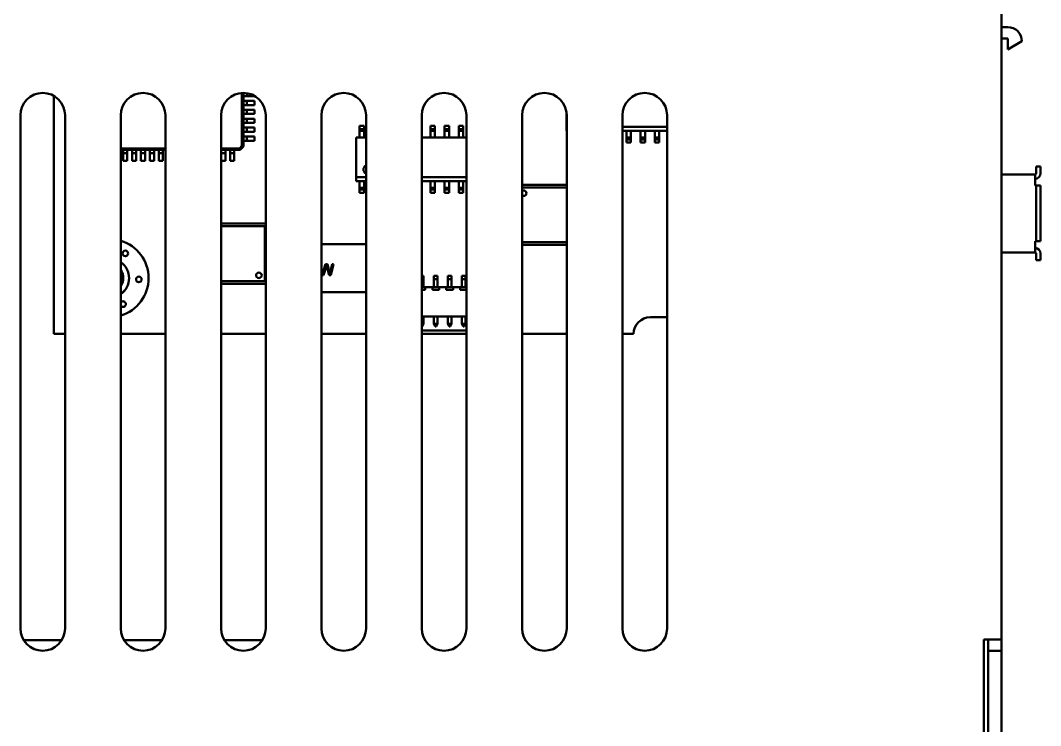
# Model space of a CAD drawing. Header units: millimetres. Extents: x 2121 to 4904, y 892 to 1933.
# Drawn here: x 2769.2 to 2860.7, y 1420.8 to 1484 of the extents above; entities that cross this region are included whole.
import ezdxf

# ---------------------------------------------------------------- set-up
doc = ezdxf.new("R2010")
doc.units = ezdxf.units.MM
doc.header["$LTSCALE"] = 1.8
doc.layers.add('외형선(ISO)', color=7, linetype='Continuous', lineweight=50)

msp = doc.modelspace()

# ---------------------------------------------------------------- linework, layer by layer
at = {"layer": '외형선(ISO)', "color": 7}
for p, q in [((2857.218, 1656.495), (2857.218, 1428.495)), ((2857.218, 1483.388), (2857.774, 1483.388)), ((2857.774, 1482.372), (2857.218, 1482.372)), ((2857.774, 1482.372), (2857.774, 1481.384)), ((2857.774, 1481.384), (2859.044, 1482.118)), ((2772.218, 1477.228), (2772.218, 1455.895)), ((2789.09, 1472.748), (2789.09, 1477.491)), ((2789.218, 1477.495), (2789.218, 1477.21)), ((2789.218, 1476.78), (2789.218, 1477.21)), ((2789.218, 1477.21), (2789.378, 1477.21)), ((2789.518, 1477.21), (2789.378, 1477.21)), ((2789.518, 1477.473), (2789.518, 1477.21)), ((2789.518, 1477.21), (2789.589, 1477.21)), ((2789.589, 1477.21), (2790.218, 1477.21)), ((2790.218, 1477.228), (2790.218, 1477.21)), ((2789.218, 1476.78), (2789.218, 1476.41)), ((2789.218, 1476.78), (2789.378, 1476.78)), ((2789.218, 1475.98), (2789.218, 1476.41)), ((2789.218, 1476.41), (2789.378, 1476.41)), ((2789.218, 1475.98), (2789.218, 1475.61)), ((2789.218, 1475.98), (2789.378, 1475.98)), ((2789.518, 1476.78), (2789.378, 1476.78)), ((2789.518, 1476.41), (2789.378, 1476.41)), ((2789.518, 1475.98), (2789.378, 1475.98)), ((2789.518, 1476.78), (2789.518, 1476.41)), ((2789.518, 1476.78), (2789.589, 1476.78)), ((2789.518, 1476.41), (2789.589, 1476.41)), ((2789.518, 1475.98), (2789.518, 1475.61)), ((2789.518, 1475.98), (2789.589, 1475.98)), ((2789.589, 1476.78), (2790.218, 1476.78)), ((2789.589, 1476.41), (2790.218, 1476.41)), ((2789.589, 1475.98), (2790.218, 1475.98)), ((2790.218, 1476.78), (2790.218, 1476.41)), ((2790.218, 1475.98), (2790.218, 1475.61)), ((2769.218, 1429.495), (2769.218, 1475.495)), ((2773.218, 1475.495), (2773.218, 1429.495)), ((2778.218, 1429.495), (2778.218, 1475.495)), ((2782.218, 1475.495), (2782.218, 1429.495)), ((2787.218, 1429.495), (2787.218, 1475.495)), ((2789.218, 1475.18), (2789.218, 1475.61)), ((2789.218, 1475.61), (2789.378, 1475.61)), ((2789.218, 1475.18), (2789.218, 1474.81)), ((2789.218, 1475.18), (2789.378, 1475.18)), ((2789.518, 1475.61), (2789.378, 1475.61)), ((2789.518, 1475.18), (2789.378, 1475.18)), ((2789.518, 1475.61), (2789.589, 1475.61)), ((2789.518, 1475.18), (2789.518, 1474.81)), ((2789.518, 1475.18), (2789.589, 1475.18)), ((2789.589, 1475.61), (2790.218, 1475.61)), ((2789.589, 1475.18), (2790.218, 1475.18)), ((2790.218, 1475.18), (2790.218, 1474.81)), ((2791.218, 1475.495), (2791.218, 1429.495)), ((2796.218, 1429.495), (2796.218, 1475.495)), ((2800.218, 1475.495), (2800.218, 1429.495)), ((2805.218, 1429.495), (2805.218, 1475.495)), ((2809.218, 1475.495), (2809.218, 1429.495)), ((2814.218, 1429.495), (2814.218, 1475.495)), ((2818.188, 1475.841), (2818.188, 1474.445)), ((2818.218, 1475.495), (2818.218, 1429.495)), ((2823.218, 1429.495), (2823.218, 1475.495)), ((2827.218, 1475.495), (2827.218, 1429.495)), ((2789.218, 1474.38), (2789.218, 1474.81)), ((2789.218, 1474.81), (2789.378, 1474.81)), ((2789.218, 1474.38), (2789.218, 1474.01)), ((2789.218, 1474.38), (2789.378, 1474.38)), ((2789.518, 1474.81), (2789.378, 1474.81)), ((2789.518, 1474.38), (2789.378, 1474.38)), ((2789.518, 1474.81), (2789.589, 1474.81)), ((2789.518, 1474.38), (2789.518, 1474.01)), ((2789.518, 1474.38), (2789.589, 1474.38)), ((2789.589, 1474.81), (2790.218, 1474.81)), ((2789.589, 1474.38), (2790.218, 1474.38)), ((2790.218, 1474.38), (2790.218, 1474.01)), ((2800.048, 1474.535), (2799.638, 1474.535)), ((2799.638, 1474.535), (2799.638, 1474.249)), ((2800.048, 1474.249), (2799.638, 1474.249)), ((2799.638, 1474.249), (2799.638, 1474.095)), ((2800.048, 1474.095), (2799.638, 1474.095)), ((2799.638, 1473.846), (2799.638, 1474.095)), ((2800.048, 1474.535), (2800.048, 1474.249)), ((2800.048, 1474.249), (2800.048, 1474.095)), ((2800.048, 1473.846), (2800.048, 1474.095)), ((2806.398, 1474.535), (2805.988, 1474.535)), ((2805.988, 1474.535), (2805.988, 1474.249)), ((2806.398, 1474.249), (2805.988, 1474.249)), ((2805.988, 1474.249), (2805.988, 1474.095)), ((2806.398, 1474.095), (2805.988, 1474.095)), ((2805.988, 1473.846), (2805.988, 1474.095)), ((2806.398, 1474.535), (2806.398, 1474.249)), ((2806.398, 1474.249), (2806.398, 1474.095)), ((2806.398, 1473.846), (2806.398, 1474.095)), ((2807.668, 1474.535), (2807.258, 1474.535)), ((2807.258, 1474.535), (2807.258, 1474.249)), ((2807.668, 1474.249), (2807.258, 1474.249)), ((2807.258, 1474.249), (2807.258, 1474.095)), ((2807.668, 1474.095), (2807.258, 1474.095)), ((2807.258, 1473.846), (2807.258, 1474.095)), ((2807.668, 1474.535), (2807.668, 1474.249)), ((2807.668, 1474.249), (2807.668, 1474.095)), ((2807.668, 1473.846), (2807.668, 1474.095)), ((2808.938, 1474.535), (2808.528, 1474.535)), ((2808.528, 1474.535), (2808.528, 1474.249)), ((2808.938, 1474.249), (2808.528, 1474.249)), ((2808.528, 1474.249), (2808.528, 1474.095)), ((2808.938, 1474.095), (2808.528, 1474.095)), ((2808.528, 1473.846), (2808.528, 1474.095)), ((2808.938, 1474.535), (2808.938, 1474.249)), ((2808.938, 1474.249), (2808.938, 1474.095)), ((2808.938, 1473.846), (2808.938, 1474.095)), ((2818.188, 1474.095), (2818.188, 1474.445)), ((2818.188, 1474.445), (2818.218, 1474.445)), ((2818.218, 1474.095), (2818.188, 1474.095)), ((2823.218, 1474.445), (2827.218, 1474.445)), ((2827.218, 1474.095), (2823.218, 1474.095)), ((2823.568, 1473.735), (2823.568, 1474.095)), ((2823.978, 1473.735), (2823.978, 1474.095)), ((2824.838, 1473.735), (2824.838, 1474.095)), ((2825.248, 1473.735), (2825.248, 1474.095)), ((2826.108, 1473.735), (2826.108, 1474.095)), ((2826.518, 1473.735), (2826.518, 1474.095)), ((2789.218, 1473.58), (2789.218, 1474.01)), ((2789.218, 1474.01), (2789.378, 1474.01)), ((2789.218, 1473.58), (2789.218, 1473.21)), ((2789.218, 1473.58), (2789.378, 1473.58)), ((2789.218, 1472.695), (2789.218, 1473.21)), ((2789.218, 1473.21), (2789.378, 1473.21)), ((2789.518, 1474.01), (2789.378, 1474.01)), ((2789.518, 1473.58), (2789.378, 1473.58)), ((2789.518, 1473.21), (2789.378, 1473.21)), ((2789.518, 1474.01), (2789.589, 1474.01)), ((2789.518, 1473.58), (2789.518, 1473.21)), ((2789.518, 1473.58), (2789.589, 1473.58)), ((2789.518, 1473.21), (2789.589, 1473.21)), ((2789.589, 1474.01), (2790.218, 1474.01)), ((2789.589, 1473.58), (2790.218, 1473.58)), ((2789.589, 1473.21), (2790.218, 1473.21)), ((2790.218, 1473.58), (2790.218, 1473.21)), ((2800.218, 1473.485), (2799.338, 1473.485)), ((2799.338, 1473.485), (2799.338, 1469.935)), ((2799.638, 1473.846), (2799.638, 1473.485)), ((2800.048, 1473.846), (2800.048, 1473.485)), ((2809.218, 1473.485), (2805.218, 1473.485)), ((2805.988, 1473.846), (2805.988, 1473.485)), ((2806.398, 1473.846), (2806.398, 1473.485)), ((2807.258, 1473.846), (2807.258, 1473.485)), ((2807.668, 1473.846), (2807.668, 1473.485)), ((2808.528, 1473.846), (2808.528, 1473.485)), ((2808.938, 1473.846), (2808.938, 1473.485)), ((2823.568, 1473.735), (2823.568, 1473.485)), ((2823.978, 1473.485), (2823.568, 1473.485)), ((2823.568, 1473.332), (2823.568, 1473.485)), ((2823.978, 1473.332), (2823.568, 1473.332)), ((2823.568, 1473.045), (2823.568, 1473.332)), ((2823.978, 1473.735), (2823.978, 1473.485)), ((2823.978, 1473.332), (2823.978, 1473.485)), ((2823.978, 1473.045), (2823.978, 1473.332)), ((2824.838, 1473.735), (2824.838, 1473.485)), ((2825.248, 1473.485), (2824.838, 1473.485)), ((2824.838, 1473.332), (2824.838, 1473.485)), ((2825.248, 1473.332), (2824.838, 1473.332)), ((2824.838, 1473.045), (2824.838, 1473.332)), ((2825.248, 1473.735), (2825.248, 1473.485)), ((2825.248, 1473.332), (2825.248, 1473.485)), ((2825.248, 1473.045), (2825.248, 1473.332)), ((2826.108, 1473.735), (2826.108, 1473.485)), ((2826.518, 1473.485), (2826.108, 1473.485)), ((2826.108, 1473.332), (2826.108, 1473.485)), ((2826.518, 1473.332), (2826.108, 1473.332)), ((2826.108, 1473.045), (2826.108, 1473.332)), ((2826.518, 1473.735), (2826.518, 1473.485)), ((2826.518, 1473.332), (2826.518, 1473.485)), ((2826.518, 1473.045), (2826.518, 1473.332)), ((2778.218, 1472.523), (2782.218, 1472.523)), ((2778.218, 1472.395), (2778.433, 1472.395)), ((2778.433, 1472.395), (2778.803, 1472.395)), ((2778.433, 1472.395), (2778.433, 1472.235)), ((2778.433, 1472.095), (2778.433, 1472.235)), ((2778.803, 1472.395), (2779.233, 1472.395)), ((2778.803, 1472.395), (2778.803, 1472.235)), ((2778.803, 1472.095), (2778.803, 1472.235)), ((2779.233, 1472.395), (2779.603, 1472.395)), ((2779.233, 1472.395), (2779.233, 1472.235)), ((2779.233, 1472.095), (2779.233, 1472.235)), ((2779.603, 1472.395), (2780.033, 1472.395)), ((2779.603, 1472.395), (2779.603, 1472.235)), ((2779.603, 1472.095), (2779.603, 1472.235)), ((2780.033, 1472.395), (2780.403, 1472.395)), ((2780.033, 1472.395), (2780.033, 1472.235)), ((2780.033, 1472.095), (2780.033, 1472.235)), ((2780.403, 1472.395), (2780.833, 1472.395)), ((2780.403, 1472.395), (2780.403, 1472.235)), ((2780.403, 1472.095), (2780.403, 1472.235)), ((2780.833, 1472.395), (2781.203, 1472.395)), ((2780.833, 1472.395), (2780.833, 1472.235)), ((2780.833, 1472.095), (2780.833, 1472.235)), ((2781.203, 1472.395), (2781.633, 1472.395)), ((2781.203, 1472.395), (2781.203, 1472.235)), ((2781.203, 1472.095), (2781.203, 1472.235)), ((2781.633, 1472.395), (2782.003, 1472.395)), ((2781.633, 1472.395), (2781.633, 1472.235)), ((2781.633, 1472.095), (2781.633, 1472.235)), ((2782.003, 1472.395), (2782.218, 1472.395)), ((2782.003, 1472.395), (2782.003, 1472.235)), ((2782.003, 1472.095), (2782.003, 1472.235)), ((2787.218, 1472.523), (2788.865, 1472.523)), ((2787.218, 1472.395), (2787.233, 1472.395)), ((2787.233, 1472.395), (2787.603, 1472.395)), ((2787.233, 1472.395), (2787.233, 1472.235)), ((2787.233, 1472.095), (2787.233, 1472.235)), ((2787.603, 1472.395), (2788.033, 1472.395)), ((2787.603, 1472.395), (2787.603, 1472.235)), ((2787.603, 1472.095), (2787.603, 1472.235)), ((2788.033, 1472.395), (2788.403, 1472.395)), ((2788.033, 1472.395), (2788.033, 1472.235)), ((2788.033, 1472.095), (2788.033, 1472.235)), ((2788.403, 1472.395), (2788.918, 1472.395)), ((2788.403, 1472.395), (2788.403, 1472.235)), ((2788.403, 1472.095), (2788.403, 1472.235)), ((2788.865, 1472.523), (2789.09, 1472.748)), ((2788.865, 1472.523), (2788.918, 1472.395)), ((2788.918, 1472.395), (2789.218, 1472.695)), ((2789.09, 1472.748), (2789.218, 1472.695)), ((2823.978, 1473.045), (2823.568, 1473.045)), ((2825.248, 1473.045), (2824.838, 1473.045)), ((2826.518, 1473.045), (2826.108, 1473.045)), ((2778.433, 1472.095), (2778.433, 1472.024)), ((2778.433, 1472.095), (2778.803, 1472.095)), ((2778.433, 1472.024), (2778.433, 1471.395)), ((2778.433, 1471.395), (2778.803, 1471.395)), ((2778.803, 1472.095), (2778.803, 1472.024)), ((2778.803, 1472.024), (2778.803, 1471.395)), ((2779.233, 1472.095), (2779.233, 1472.024)), ((2779.233, 1472.095), (2779.603, 1472.095)), ((2779.233, 1472.024), (2779.233, 1471.395)), ((2779.233, 1471.395), (2779.603, 1471.395)), ((2779.603, 1472.095), (2779.603, 1472.024)), ((2779.603, 1472.024), (2779.603, 1471.395)), ((2780.033, 1472.095), (2780.033, 1472.024)), ((2780.033, 1472.095), (2780.403, 1472.095)), ((2780.033, 1472.024), (2780.033, 1471.395)), ((2780.033, 1471.395), (2780.403, 1471.395)), ((2780.403, 1472.095), (2780.403, 1472.024)), ((2780.403, 1472.024), (2780.403, 1471.395)), ((2780.833, 1472.095), (2780.833, 1472.024)), ((2780.833, 1472.095), (2781.203, 1472.095)), ((2780.833, 1472.024), (2780.833, 1471.395)), ((2780.833, 1471.395), (2781.203, 1471.395)), ((2781.203, 1472.095), (2781.203, 1472.024)), ((2781.203, 1472.024), (2781.203, 1471.395)), ((2781.633, 1472.095), (2781.633, 1472.024)), ((2781.633, 1472.095), (2782.003, 1472.095)), ((2781.633, 1472.024), (2781.633, 1471.395)), ((2781.633, 1471.395), (2782.003, 1471.395)), ((2782.003, 1472.095), (2782.003, 1472.024)), ((2782.003, 1472.024), (2782.003, 1471.395)), ((2787.233, 1472.095), (2787.233, 1472.024)), ((2787.233, 1472.095), (2787.603, 1472.095)), ((2787.233, 1472.024), (2787.233, 1471.395)), ((2787.233, 1471.395), (2787.603, 1471.395)), ((2787.603, 1472.095), (2787.603, 1472.024)), ((2787.603, 1472.024), (2787.603, 1471.395)), ((2788.033, 1472.095), (2788.033, 1472.024)), ((2788.033, 1472.095), (2788.403, 1472.095)), ((2788.033, 1472.024), (2788.033, 1471.395)), ((2788.033, 1471.395), (2788.403, 1471.395)), ((2788.403, 1472.095), (2788.403, 1472.024)), ((2788.403, 1472.024), (2788.403, 1471.395)), ((2860.318, 1470.895), (2860.318, 1470.595)), ((2860.318, 1470.895), (2860.718, 1470.895)), ((2860.318, 1470.595), (2860.318, 1470.295)), ((2860.718, 1470.595), (2860.718, 1470.895)), ((2860.718, 1470.595), (2860.718, 1470.295)), ((2799.338, 1469.585), (2799.338, 1469.935)), ((2799.338, 1469.935), (2800.218, 1469.935)), ((2800.218, 1469.585), (2799.338, 1469.585)), ((2799.638, 1469.225), (2799.638, 1469.585)), ((2800.048, 1469.225), (2800.048, 1469.585)), ((2805.218, 1469.935), (2809.218, 1469.935)), ((2809.218, 1469.585), (2805.218, 1469.585)), ((2805.988, 1469.225), (2805.988, 1469.585)), ((2806.398, 1469.225), (2806.398, 1469.585)), ((2807.258, 1469.225), (2807.258, 1469.585)), ((2807.668, 1469.225), (2807.668, 1469.585)), ((2808.528, 1469.225), (2808.528, 1469.585)), ((2808.938, 1469.225), (2808.938, 1469.585)), ((2857.218, 1470.195), (2860.218, 1470.195)), ((2860.218, 1470.195), (2860.218, 1469.695)), ((2860.218, 1469.695), (2860.218, 1469.195)), ((2799.638, 1469.225), (2799.638, 1468.975)), ((2800.048, 1468.975), (2799.638, 1468.975)), ((2799.638, 1468.822), (2799.638, 1468.975)), ((2800.048, 1468.822), (2799.638, 1468.822)), ((2799.638, 1468.535), (2799.638, 1468.822)), ((2800.048, 1469.225), (2800.048, 1468.975)), ((2800.048, 1468.822), (2800.048, 1468.975)), ((2800.048, 1468.535), (2800.048, 1468.822)), ((2805.988, 1469.225), (2805.988, 1468.975)), ((2806.398, 1468.975), (2805.988, 1468.975)), ((2805.988, 1468.822), (2805.988, 1468.975)), ((2806.398, 1468.822), (2805.988, 1468.822)), ((2805.988, 1468.535), (2805.988, 1468.822)), ((2806.398, 1469.225), (2806.398, 1468.975)), ((2806.398, 1468.822), (2806.398, 1468.975)), ((2806.398, 1468.535), (2806.398, 1468.822)), ((2807.258, 1469.225), (2807.258, 1468.975)), ((2807.668, 1468.975), (2807.258, 1468.975)), ((2807.258, 1468.822), (2807.258, 1468.975)), ((2807.668, 1468.822), (2807.258, 1468.822)), ((2807.258, 1468.535), (2807.258, 1468.822)), ((2807.668, 1469.225), (2807.668, 1468.975)), ((2807.668, 1468.822), (2807.668, 1468.975)), ((2807.668, 1468.535), (2807.668, 1468.822)), ((2808.528, 1469.225), (2808.528, 1468.975)), ((2808.938, 1468.975), (2808.528, 1468.975)), ((2808.528, 1468.822), (2808.528, 1468.975)), ((2808.938, 1468.822), (2808.528, 1468.822)), ((2808.528, 1468.535), (2808.528, 1468.822)), ((2808.938, 1469.225), (2808.938, 1468.975)), ((2808.938, 1468.822), (2808.938, 1468.975)), ((2808.938, 1468.535), (2808.938, 1468.822)), ((2814.218, 1469.255), (2818.218, 1469.255)), ((2818.218, 1469.028), (2814.218, 1469.028)), ((2860.218, 1469.195), (2860.318, 1469.195)), ((2860.318, 1469.195), (2860.718, 1469.195)), ((2860.318, 1469.195), (2860.318, 1468.895)), ((2860.318, 1464.495), (2860.318, 1468.895)), ((2860.718, 1468.895), (2860.718, 1469.195)), ((2860.718, 1464.495), (2860.718, 1468.895)), ((2800.048, 1468.535), (2799.638, 1468.535)), ((2806.398, 1468.535), (2805.988, 1468.535)), ((2807.668, 1468.535), (2807.258, 1468.535)), ((2808.938, 1468.535), (2808.528, 1468.535)), ((2787.218, 1465.775), (2791.218, 1465.775)), ((2791.13, 1465.548), (2787.218, 1465.548)), ((2791.218, 1465.635), (2791.13, 1465.548)), ((2791.13, 1460.623), (2791.13, 1465.548)), ((2814.218, 1464.103), (2818.218, 1464.103)), ((2860.218, 1463.695), (2860.218, 1464.195)), ((2860.318, 1464.195), (2860.218, 1464.195)), ((2860.318, 1464.195), (2860.318, 1464.495)), ((2860.318, 1464.195), (2860.718, 1464.195)), ((2860.718, 1464.495), (2860.718, 1464.195)), ((2800.218, 1463.925), (2796.218, 1463.925)), ((2818.218, 1463.875), (2814.218, 1463.875)), ((2857.218, 1463.195), (2860.218, 1463.195)), ((2860.218, 1463.195), (2860.218, 1463.695)), ((2860.318, 1462.795), (2860.318, 1463.095)), ((2860.718, 1462.795), (2860.718, 1463.095)), ((2860.318, 1462.495), (2860.318, 1462.795)), ((2860.318, 1462.495), (2860.718, 1462.495)), ((2860.718, 1462.795), (2860.718, 1462.495)), ((2796.218, 1461.8), (2796.285, 1461.499)), ((2796.243, 1461.157), (2796.218, 1461.258)), ((2796.383, 1461.474), (2796.58, 1462.157)), ((2796.627, 1461.905), (2796.41, 1461.157)), ((2796.58, 1462.157), (2796.75, 1462.157)), ((2796.905, 1461.157), (2796.696, 1461.921)), ((2796.75, 1462.157), (2796.893, 1461.656)), ((2797.019, 1461.503), (2797.166, 1462.157)), ((2797.312, 1462.157), (2797.06, 1461.157)), ((2797.166, 1462.157), (2797.312, 1462.157)), ((2787.218, 1460.623), (2791.13, 1460.623)), ((2791.218, 1460.395), (2787.218, 1460.395)), ((2791.218, 1460.535), (2791.13, 1460.623)), ((2796.41, 1461.157), (2796.243, 1461.157)), ((2797.06, 1461.157), (2796.905, 1461.157)), ((2805.218, 1461.095), (2805.378, 1461.095)), ((2805.218, 1460.795), (2805.378, 1460.795)), ((2805.378, 1461.095), (2805.378, 1460.795)), ((2805.378, 1460.795), (2805.378, 1460.095)), ((2806.308, 1461.095), (2806.308, 1460.795)), ((2806.308, 1461.095), (2806.628, 1461.095)), ((2806.308, 1460.795), (2806.308, 1460.095)), ((2806.308, 1460.795), (2806.628, 1460.795)), ((2806.628, 1461.095), (2806.628, 1460.795)), ((2806.628, 1460.795), (2806.628, 1460.095)), ((2807.558, 1461.095), (2807.558, 1460.795)), ((2807.558, 1461.095), (2807.878, 1461.095)), ((2807.558, 1460.795), (2807.558, 1460.095)), ((2807.558, 1460.795), (2807.878, 1460.795)), ((2807.878, 1461.095), (2807.878, 1460.795)), ((2807.878, 1460.795), (2807.878, 1460.095)), ((2808.808, 1461.095), (2808.808, 1460.795)), ((2808.808, 1461.095), (2809.128, 1461.095)), ((2808.808, 1460.795), (2808.808, 1460.095)), ((2808.808, 1460.795), (2809.128, 1460.795)), ((2809.128, 1461.095), (2809.128, 1460.795)), ((2809.128, 1460.795), (2809.128, 1460.095)), ((2796.218, 1459.625), (2800.218, 1459.625)), ((2805.518, 1460.095), (2805.218, 1460.095)), ((2805.218, 1459.845), (2805.518, 1459.845)), ((2805.518, 1460.095), (2806.168, 1460.095)), ((2805.518, 1459.845), (2805.518, 1460.095)), ((2806.768, 1460.095), (2806.168, 1460.095)), ((2806.168, 1459.845), (2806.168, 1460.095)), ((2806.168, 1459.845), (2806.768, 1459.845)), ((2806.768, 1460.095), (2807.418, 1460.095)), ((2806.768, 1459.845), (2806.768, 1460.095)), ((2808.018, 1460.095), (2807.418, 1460.095)), ((2807.418, 1459.845), (2807.418, 1460.095)), ((2807.418, 1459.845), (2808.018, 1459.845)), ((2808.018, 1460.095), (2808.668, 1460.095)), ((2808.018, 1459.845), (2808.018, 1460.095)), ((2809.218, 1460.095), (2808.668, 1460.095)), ((2808.668, 1459.845), (2808.668, 1460.095)), ((2808.668, 1459.845), (2809.218, 1459.845)), ((2805.218, 1457.445), (2809.218, 1457.445)), ((2805.218, 1456.795), (2805.378, 1456.795)), ((2805.261, 1456.545), (2805.378, 1456.795)), ((2805.378, 1457.445), (2805.378, 1456.795)), ((2806.308, 1457.445), (2806.308, 1456.795)), ((2806.424, 1456.545), (2806.308, 1456.795)), ((2806.308, 1456.795), (2806.628, 1456.795)), ((2806.511, 1456.545), (2806.628, 1456.795)), ((2806.628, 1457.445), (2806.628, 1456.795)), ((2807.558, 1457.445), (2807.558, 1456.795)), ((2807.674, 1456.545), (2807.558, 1456.795)), ((2807.558, 1456.795), (2807.878, 1456.795)), ((2807.761, 1456.545), (2807.878, 1456.795)), ((2807.878, 1457.445), (2807.878, 1456.795)), ((2808.808, 1457.445), (2808.808, 1456.795)), ((2808.924, 1456.545), (2808.808, 1456.795)), ((2808.808, 1456.795), (2809.128, 1456.795)), ((2809.011, 1456.545), (2809.128, 1456.795)), ((2809.128, 1457.445), (2809.128, 1456.795)), ((2809.218, 1457.395), (2809.128, 1457.395)), ((2825.718, 1457.395), (2827.218, 1457.395)), ((2773.218, 1455.895), (2772.218, 1455.895)), ((2782.218, 1455.895), (2778.218, 1455.895)), ((2791.218, 1455.895), (2787.218, 1455.895)), ((2800.218, 1455.895), (2796.218, 1455.895)), ((2805.218, 1456.545), (2805.261, 1456.545)), ((2805.218, 1456.195), (2809.218, 1456.195)), ((2809.218, 1455.895), (2805.218, 1455.895)), ((2806.424, 1456.545), (2806.511, 1456.545)), ((2807.674, 1456.545), (2807.761, 1456.545)), ((2808.924, 1456.545), (2809.011, 1456.545)), ((2818.218, 1455.895), (2814.218, 1455.895)), ((2824.218, 1455.895), (2823.218, 1455.895)), ((2772.926, 1428.455), (2769.509, 1428.455)), ((2781.926, 1428.455), (2778.509, 1428.455)), ((2790.926, 1428.455), (2787.509, 1428.455)), ((2855.618, 1416.495), (2855.618, 1428.495)), ((2855.618, 1428.495), (2857.218, 1428.495)), ((2856.018, 1428.495), (2856.018, 1427.495)), ((2857.218, 1427.495), (2857.218, 1428.495)), ((2856.018, 1427.495), (2856.018, 1417.495)), ((2857.218, 1427.495), (2856.018, 1427.495)), ((2857.218, 1417.495), (2857.218, 1427.495))]:
    msp.add_line(p, q, dxfattribs=at)
for centre in [(2778.631, 1463.109), (2790.608, 1461.145), (2779.841, 1460.778)]:
    msp.add_circle(centre, 0.25, dxfattribs=at)
for centre, radius, start, end in [((2857.774, 1482.118), 1.27, 0, 90), ((2771.218, 1475.495), 2, 0, 180), ((2780.218, 1475.495), 2, 0, 180), ((2789.218, 1475.495), 2, 0, 180), ((2798.218, 1475.495), 2, 0, 180), ((2807.218, 1475.495), 2, 0, 180), ((2816.218, 1475.495), 2, 0, 180), ((2825.218, 1475.495), 2, 0, 180), ((2800.387, 1470.635), 0.4, 115.02373, 244.97627), ((2860.218, 1470.295), 0.1, 270, 0), ((2860.218, 1470.295), 0.5, 270, 0), ((2814.358, 1468.505), 0.25, 235.9442, 124.0558), ((2777.218, 1460.895), 3.5, 286.60155, 73.39845), ((2860.218, 1463.095), 0.5, 0, 90), ((2860.218, 1463.095), 0.1, 0, 90), ((2777.218, 1460.895), 1.752, 304.79673, 55.20327), ((2777.218, 1460.895), 1.75, 304.8499, 55.1501), ((2777.218, 1460.895), 1.229, 324.42343, 35.57657), ((2778.427, 1458.565), 0.25, 212.96123, 147.03877), ((2825.718, 1455.895), 1.5, 90, 180), ((2771.218, 1429.495), 2, 180, 0), ((2780.218, 1429.495), 2, 180, 0), ((2789.218, 1429.495), 2, 180, 0), ((2798.218, 1429.495), 2, 180, 0), ((2807.218, 1429.495), 2, 180, 0), ((2816.218, 1429.495), 2, 180, 0), ((2825.218, 1429.495), 2, 180, 0)]:
    msp.add_arc(centre, radius, start, end, dxfattribs=at)
for points, knots in [([(2796.285, 1461.499), (2796.293, 1461.465), (2796.308, 1461.398), (2796.324, 1461.33), (2796.331, 1461.296)], [0, 0, 0, 0, 0.502565, 1, 1, 1, 1]), ([(2796.331, 1461.296), (2796.335, 1461.308), (2796.341, 1461.331), (2796.351, 1461.364), (2796.359, 1461.392), (2796.366, 1461.416), (2796.372, 1461.436), (2796.376, 1461.452), (2796.38, 1461.465), (2796.382, 1461.471), (2796.383, 1461.474)], [0, 0, 0, 0, 0.204226, 0.385542, 0.544548, 0.680944, 0.794732, 0.886212, 0.953741, 1, 1, 1, 1]), ([(2796.664, 1462.036), (2796.661, 1462.023), (2796.654, 1461.998), (2796.643, 1461.963), (2796.635, 1461.932), (2796.629, 1461.914), (2796.627, 1461.905)], [0, 0, 0, 0, 0.299433, 0.56578, 0.799637, 1, 1, 1, 1]), ([(2796.696, 1461.921), (2796.694, 1461.928), (2796.69, 1461.942), (2796.685, 1461.963), (2796.679, 1461.981), (2796.675, 1461.996), (2796.672, 1462.009), (2796.669, 1462.02), (2796.667, 1462.029), (2796.665, 1462.034), (2796.664, 1462.036)], [0, 0, 0, 0, 0.19528, 0.370959, 0.526302, 0.66204, 0.776996, 0.871173, 0.945757, 1, 1, 1, 1]), ([(2796.893, 1461.656), (2796.901, 1461.625), (2796.916, 1461.564), (2796.937, 1461.473), (2796.956, 1461.384), (2796.967, 1461.325), (2796.972, 1461.296)], [0, 0, 0, 0, 0.260386, 0.513425, 0.759974, 1, 1, 1, 1]), ([(2796.972, 1461.296), (2796.976, 1461.311), (2796.982, 1461.342), (2796.994, 1461.392), (2797.006, 1461.446), (2797.014, 1461.483), (2797.019, 1461.503)], [0, 0, 0, 0, 0.215533, 0.453567, 0.715534, 1, 1, 1, 1])]:
    msp.add_open_spline(points, degree=3, knots=knots, dxfattribs=at)

doc.saveas('drawing.dxf')
